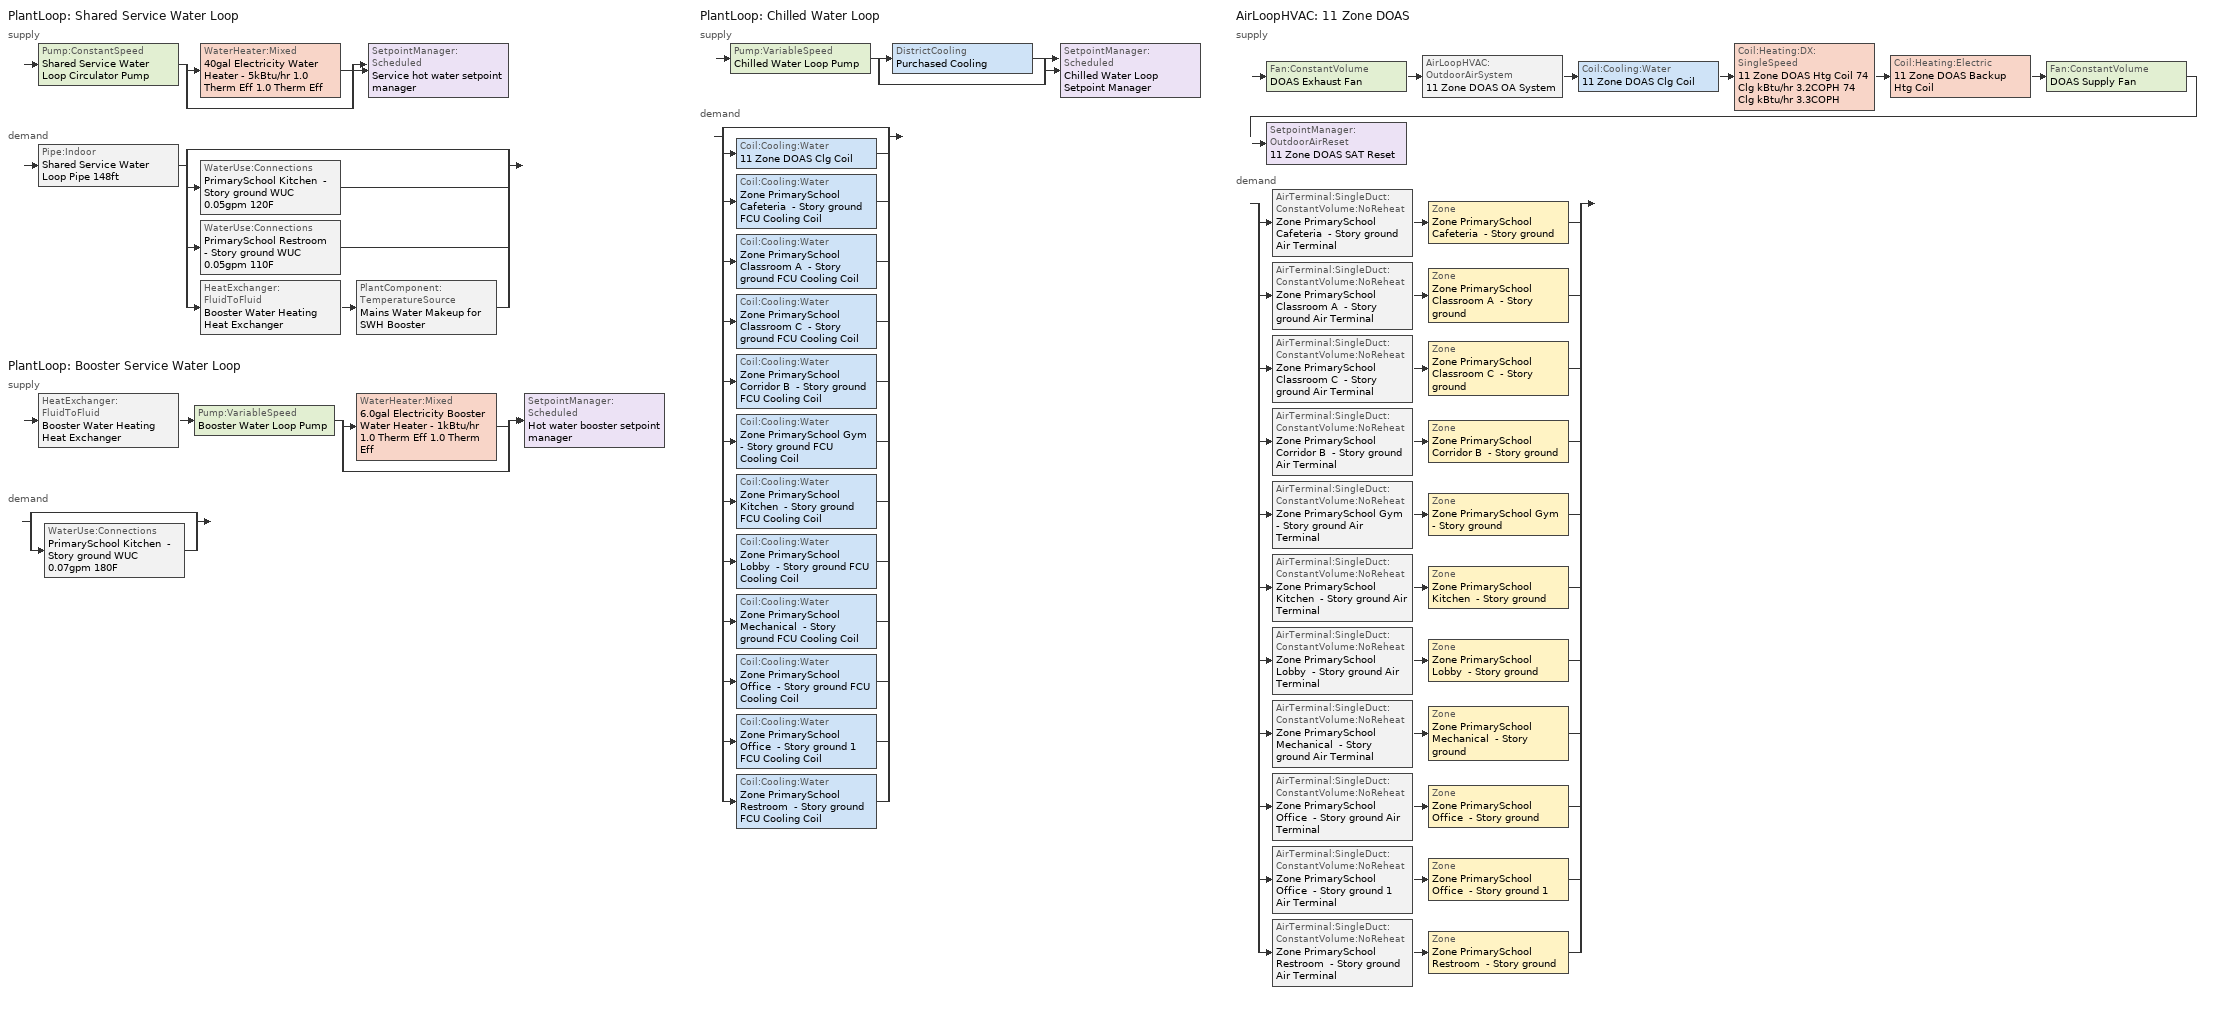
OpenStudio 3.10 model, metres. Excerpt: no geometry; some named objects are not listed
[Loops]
PlantLoop 'Shared Service Water Loop'
 supply: Pump:ConstantSpeed 'Shared Service Water Loop Circulator Pump' > split
  | WaterHeater:Mixed '40gal Electricity Water Heater - 5kBtu/hr 1.0 Therm Eff 1.0 Therm Eff'
  | bypass
  join > SetpointManager:Scheduled 'Service hot water setpoint manager'
 demand: Pipe:Indoor 'Shared Service Water Loop Pipe 148ft' > split
  | bypass
  | WaterUse:Connections 'PrimarySchool Kitchen  - Story ground WUC 0.05gpm 120F'
  | WaterUse:Connections 'PrimarySchool Restroom  - Story ground WUC 0.05gpm 110F'
  | HeatExchanger:FluidToFluid 'Booster Water Heating Heat Exchanger' > PlantComponent:TemperatureSource 'Mains Water Makeup for SWH Booster'
PlantLoop 'Booster Service Water Loop'
 supply: HeatExchanger:FluidToFluid 'Booster Water Heating Heat Exchanger' > Pump:VariableSpeed 'Booster Water Loop Pump' > split
  | WaterHeater:Mixed '6.0gal Electricity Booster Water Heater - 1kBtu/hr 1.0 Therm Eff 1.0 Therm Eff'
  | bypass
  join > SetpointManager:Scheduled 'Hot water booster setpoint manager'
 demand: split
  | bypass
  | WaterUse:Connections 'PrimarySchool Kitchen  - Story ground WUC 0.07gpm 180F'
PlantLoop 'Chilled Water Loop'
 supply: Pump:VariableSpeed 'Chilled Water Loop Pump' > split
  | DistrictCooling 'Purchased Cooling'
  | bypass
  join > SetpointManager:Scheduled 'Chilled Water Loop Setpoint Manager'
 demand: split
  | bypass
  | Coil:Cooling:Water '11 Zone DOAS Clg Coil'
  | Coil:Cooling:Water 'Zone PrimarySchool Cafeteria  - Story ground FCU Cooling Coil'
  | Coil:Cooling:Water 'Zone PrimarySchool Classroom A  - Story ground FCU Cooling Coil'
  | Coil:Cooling:Water 'Zone PrimarySchool Classroom C  - Story ground FCU Cooling Coil'
  | Coil:Cooling:Water 'Zone PrimarySchool Corridor B  - Story ground FCU Cooling Coil'
  | Coil:Cooling:Water 'Zone PrimarySchool Gym  - Story ground FCU Cooling Coil'
  | Coil:Cooling:Water 'Zone PrimarySchool Kitchen  - Story ground FCU Cooling Coil'
  | Coil:Cooling:Water 'Zone PrimarySchool Lobby  - Story ground FCU Cooling Coil'
  | Coil:Cooling:Water 'Zone PrimarySchool Mechanical  - Story ground FCU Cooling Coil'
  | Coil:Cooling:Water 'Zone PrimarySchool Office  - Story ground FCU Cooling Coil'
  | Coil:Cooling:Water 'Zone PrimarySchool Office  - Story ground 1 FCU Cooling Coil'
  | Coil:Cooling:Water 'Zone PrimarySchool Restroom  - Story ground FCU Cooling Coil'
AirLoopHVAC '11 Zone DOAS'
 supply: Fan:ConstantVolume 'DOAS Exhaust Fan' > AirLoopHVAC:OutdoorAirSystem '11 Zone DOAS OA System' > Coil:Cooling:Water '11 Zone DOAS Clg Coil' > Coil:Heating:DX:SingleSpeed '11 Zone DOAS Htg Coil 74 Clg kBtu/hr 3.2COPH 74 Clg kBtu/hr 3.3COPH' > Coil:Heating:Electric '11 Zone DOAS Backup Htg Coil' > Fan:ConstantVolume 'DOAS Supply Fan' > SetpointManager:OutdoorAirReset '11 Zone DOAS SAT Reset'
 demand: split
  | AirTerminal:SingleDuct:ConstantVolume:NoReheat 'Zone PrimarySchool Cafeteria  - Story ground Air Terminal' > Zone 'Zone PrimarySchool Cafeteria  - Story ground'
  | AirTerminal:SingleDuct:ConstantVolume:NoReheat 'Zone PrimarySchool Classroom A  - Story ground Air Terminal' > Zone 'Zone PrimarySchool Classroom A  - Story ground'
  | AirTerminal:SingleDuct:ConstantVolume:NoReheat 'Zone PrimarySchool Classroom C  - Story ground Air Terminal' > Zone 'Zone PrimarySchool Classroom C  - Story ground'
  | AirTerminal:SingleDuct:ConstantVolume:NoReheat 'Zone PrimarySchool Corridor B  - Story ground Air Terminal' > Zone 'Zone PrimarySchool Corridor B  - Story ground'
  | AirTerminal:SingleDuct:ConstantVolume:NoReheat 'Zone PrimarySchool Gym  - Story ground Air Terminal' > Zone 'Zone PrimarySchool Gym  - Story ground'
  | AirTerminal:SingleDuct:ConstantVolume:NoReheat 'Zone PrimarySchool Kitchen  - Story ground Air Terminal' > Zone 'Zone PrimarySchool Kitchen  - Story ground'
  | AirTerminal:SingleDuct:ConstantVolume:NoReheat 'Zone PrimarySchool Lobby  - Story ground Air Terminal' > Zone 'Zone PrimarySchool Lobby  - Story ground'
  | AirTerminal:SingleDuct:ConstantVolume:NoReheat 'Zone PrimarySchool Mechanical  - Story ground Air Terminal' > Zone 'Zone PrimarySchool Mechanical  - Story ground'
  | AirTerminal:SingleDuct:ConstantVolume:NoReheat 'Zone PrimarySchool Office  - Story ground Air Terminal' > Zone 'Zone PrimarySchool Office  - Story ground'
  | AirTerminal:SingleDuct:ConstantVolume:NoReheat 'Zone PrimarySchool Office  - Story ground 1 Air Terminal' > Zone 'Zone PrimarySchool Office  - Story ground 1'
  | AirTerminal:SingleDuct:ConstantVolume:NoReheat 'Zone PrimarySchool Restroom  - Story ground Air Terminal' > Zone 'Zone PrimarySchool Restroom  - Story ground'
[SizingPeriod:DesignDay] Barometric Pressure {Pa}=101229; Wind Speed {m/s}=4.3; Wind Direction {deg}=250; Rain Indicator=No; Snow Indicator=No; Day of Month=21; Day Type=SummerDesignDay; Daylight Saving Time Indicator=No; Humidity Condition Type=Wetbulb; Wetbulb or DewPoint at Maximum Dry-Bulb {C}=24.5; Dry-Bulb Temperature Range Modifier Type=DefaultMultipliers; Solar Model Indicator=ASHRAETau
Name | Maximum Dry-Bulb Temperature {C} | Daily Dry-Bulb Temperature Range {deltaC} | Month | ASHRAE Clear Sky Optical Depth for Beam Irradiance | ASHRAE Clear Sky Optical Depth for Diffuse Irradiance
St Lucie Co Intl October .4% Condns DB=>MCWB 1 | 32.3 | 8 | 10 | 0.4 | 2.51
St Lucie Co Intl September .4% Condns DB=>MCWB 1 | 32.8 | 7.7 | 9 | 0.382 | 2.547
[Construction]
Copper pipe 0.75in type L with 0.5in fiberglass batt: Fiberglass batt 0.5in, Copper pipe 0.75in type L
[Material] Roughness=Smooth; Thermal Absorptance=0.9; Solar Absorptance=0.7; Visible Absorptance=0.7
Name | Thickness {m} | Conductivity {W/m-K} | Density {kg/m3} | Specific Heat {J/kg-K}
Copper pipe 0.75in type L | 0.001143 | 386 | 8906.27 | 385.1856
Fiberglass batt 0.5in | 0.0127 | 0.0663448 | 11.2129 | 837.36
[Sizing:Zone] Zone Cooling Design Supply Air Temperature Input Method=SupplyAirTemperature; Zone Cooling Design Supply Air Temperature {C}=12.7778; Zone Cooling Design Supply Air Temperature Difference {deltaC}=11.11; Zone Heating Design Supply Air Temperature Input Method=SupplyAirTemperature; Zone Heating Design Supply Air Temperature {C}=40; Zone Heating Design Supply Air Temperature Difference {deltaC}=11.11; Zone Cooling Design Supply Air Humidity Ratio {kg-H2O/kg-air}=0.0085; Zone Heating Design Supply Air Humidity Ratio {kg-H2O/kg-air}=0.008; Cooling Design Air Flow Method=DesignDay; Heating Design Air Flow Method=DesignDay; Heating Maximum Air Flow Fraction=1; Account for Dedicated Outdoor Air System=Yes; Dedicated Outdoor Air System Control Strategy=NeutralSupplyAir; Dedicated Outdoor Air Low Setpoint Temperature for Design {C}=15.556; Dedicated Outdoor Air High Setpoint Temperature for Design {C}=21.111; Zone Load Sizing Method=Sensible Load Only No Latent Load; Zone Latent Cooling Design Supply Air Humidity Ratio Input Method=HumidityRatioDifference; Zone Cooling Design Supply Air Humidity Ratio Difference {kgWater/kgDryAir}=0.005; Zone Latent Heating Design Supply Air Humidity Ratio Input Method=HumidityRatioDifference; Zone Humidification Design Supply Air Humidity Ratio Difference {kgWater/kgDryAir}=0.005; Sizing Option=Coincident
Zone PrimarySchool Classroom A  - Story ground; Zone PrimarySchool Corridor B  - Story ground; Zone PrimarySchool Classroom C  - Story ground; Zone PrimarySchool Office  - Story ground; Zone PrimarySchool Gym  - Story ground; Zone PrimarySchool Office  - Story ground 1; Zone PrimarySchool Kitchen  - Story ground; Zone PrimarySchool Lobby  - Story ground; Zone PrimarySchool Restroom  - Story ground; Zone PrimarySchool Mechanical  - Story ground; Zone PrimarySchool Cafeteria  - Story ground
[Zone equipment]
Zone PrimarySchool Classroom A  - Story ground: Zone PrimarySchool Classroom A  - Story ground Air Terminal, Zone PrimarySchool Classroom A  - Story ground FCU, Zone PrimarySchool Classroom A  - Story ground Electric Baseboard
Zone PrimarySchool Corridor B  - Story ground: Zone PrimarySchool Corridor B  - Story ground Air Terminal, Zone PrimarySchool Corridor B  - Story ground FCU, Zone PrimarySchool Corridor B  - Story ground Electric Baseboard
Zone PrimarySchool Classroom C  - Story ground: Zone PrimarySchool Classroom C  - Story ground Air Terminal, Zone PrimarySchool Classroom C  - Story ground FCU, Zone PrimarySchool Classroom C  - Story ground Electric Baseboard
Zone PrimarySchool Office  - Story ground: Zone PrimarySchool Office  - Story ground Air Terminal, Zone PrimarySchool Office  - Story ground FCU, Zone PrimarySchool Office  - Story ground Electric Baseboard
Zone PrimarySchool Gym  - Story ground: Zone PrimarySchool Gym  - Story ground Air Terminal, Zone PrimarySchool Gym  - Story ground FCU, Zone PrimarySchool Gym  - Story ground Electric Baseboard
Zone PrimarySchool Office  - Story ground 1: Zone PrimarySchool Office  - Story ground 1 Air Terminal, Zone PrimarySchool Office  - Story ground 1 FCU, Zone PrimarySchool Office  - Story ground 1 Electric Baseboard
Zone PrimarySchool Kitchen  - Story ground: Zone PrimarySchool Kitchen  - Story ground Exhaust Fan, Zone PrimarySchool Kitchen  - Story ground Air Terminal, Zone PrimarySchool Kitchen  - Story ground FCU, Zone PrimarySchool Kitchen  - Story ground Electric Baseboard
Zone PrimarySchool Lobby  - Story ground: Zone PrimarySchool Lobby  - Story ground Air Terminal, Zone PrimarySchool Lobby  - Story ground FCU, Zone PrimarySchool Lobby  - Story ground Electric Baseboard
Zone PrimarySchool Restroom  - Story ground: Zone PrimarySchool Restroom  - Story ground Exhaust Fan, Zone PrimarySchool Restroom  - Story ground Air Terminal, Zone PrimarySchool Restroom  - Story ground FCU, Zone PrimarySchool Restroom  - Story ground Electric Baseboard
Zone PrimarySchool Mechanical  - Story ground: Zone PrimarySchool Mechanical  - Story ground Air Terminal, Zone PrimarySchool Mechanical  - Story ground FCU, Zone PrimarySchool Mechanical  - Story ground Electric Baseboard
Zone PrimarySchool Cafeteria  - Story ground: Zone PrimarySchool Cafeteria  - Story ground Air Terminal, Zone PrimarySchool Cafeteria  - Story ground FCU, Zone PrimarySchool Cafeteria  - Story ground Electric Baseboard
[Fan:ZoneExhaust] Availability Schedule=Always On Discrete; Fan Total Efficiency=0.39126; Pressure Rise {Pa}=124.544; Flow Fraction Schedule=Always On Discrete; System Availability Manager Coupling Mode=Decoupled
Name | Maximum Flow Rate {m3/s}
Zone PrimarySchool Kitchen  - Story ground Exhaust Fan | 0.0443347
Zone PrimarySchool Restroom  - Story ground Exhaust Fan | 0.0208513
[WaterUse:Equipment:Definition] Sensible Fraction Schedule=Fraction Sensible - 0.2; Latent Fraction Schedule=Fraction Latent - 0.05
Name | Peak Flow Rate {m3/s} | Target Temperature Schedule
PrimarySchool Kitchen  - Story ground Dishwasher Booster 0.07gpm 180F | 4.65669e-06 | Mixed Water At Faucet Temp - 180F
PrimarySchool Kitchen  - Story ground Water Use 0.05gpm 120F | 3.10446e-06 | Mixed Water At Faucet Temp - 120F
PrimarySchool Restroom  - Story ground Water Use 0.05gpm 110F | 3.20393e-06 | Mixed Water At Faucet Temp - 110F
[WaterUse:Equipment] Flow Rate Fraction Schedule=SchoolPrimary BLDG_SWH_SCH
Name | Water Use Equipment Definition | Space
PrimarySchool Kitchen  - Story ground Service Water Use 0.07gpm 180F | PrimarySchool Kitchen  - Story ground Dishwasher Booster 0.07gpm 180F | PrimarySchool Kitchen  - Story ground
PrimarySchool Kitchen  - Story ground Service Water Use 0.05gpm 120F | PrimarySchool Kitchen  - Story ground Water Use 0.05gpm 120F | PrimarySchool Kitchen  - Story ground
PrimarySchool Restroom  - Story ground Service Water Use 0.05gpm 110F | PrimarySchool Restroom  - Story ground Water Use 0.05gpm 110F | PrimarySchool Restroom  - Story ground
[WaterUse:Connections] Drain Water Heat Exchanger Type=None; Drain Water Heat Exchanger Destination=Plant
Name | Water Use Equipment Name 1
PrimarySchool Kitchen  - Story ground WUC 0.07gpm 180F | PrimarySchool Kitchen  - Story ground Service Water Use 0.07gpm 180F
PrimarySchool Kitchen  - Story ground WUC 0.05gpm 120F | PrimarySchool Kitchen  - Story ground Service Water Use 0.05gpm 120F
PrimarySchool Restroom  - Story ground WUC 0.05gpm 110F | PrimarySchool Restroom  - Story ground Service Water Use 0.05gpm 110F
[PlantLoop] Glycol Concentration=0; Load Distribution Scheme=Optimal
Name | Maximum Loop Temperature {C} | Minimum Loop Temperature {C} | Maximum Loop Flow Rate {m3/s} | Plant Loop Volume {m3}
Shared Service Water Loop | 82.2222 | 51.6667 | 6.11338e-05 | 0.00733605
Booster Service Water Loop |  |  | 4.65669e-06 | 0.000558802
Chilled Water Loop | 40 | 1 | 0.00539418 | 0.647302
[Sizing:Plant] Sizing Option=NonCoincident; Zone Timesteps in Averaging Window=1; Coincident Sizing Factor Mode=None
Name | Loop Type | Design Loop Exit Temperature {C} | Loop Design Temperature Difference {deltaC}
Shared Service Water Loop | Heating | 60 | 5
Booster Service Water Loop | Heating | 82.2222 | 5
Chilled Water Loop | Cooling | 6.66667 | 5.61111
[SetpointManager:Scheduled] Control Variable=Temperature
Name | Schedule | Setpoint Node or NodeList
Service hot water setpoint manager | Service Water Loop Temp - 140F | Shared Service Water Loop Supply Outlet Node
Hot water booster setpoint manager | Service Water Booster Temp - 180F | Booster Service Water Loop Supply Outlet Node
Chilled Water Loop Setpoint Manager | Chilled Water Loop Temp - 44F | Chilled Water Loop Supply Outlet Node
[Pump:ConstantSpeed]
Shared Service Water Loop Circulator Pump: Rated Flow Rate {m3/s}=6.11338e-05; Rated Pump Head {Pa}=29890.7; Rated Power Consumption {W}=4.43219; Motor Efficiency=0.528571; Fraction of Motor Inefficiencies to Fluid Stream=0; Pump Control Type=Intermittent; Design Power Sizing Method=PowerPerFlowPerPressure; Design Electric Power per Unit Flow Rate {W/(m3/s)}=348701.1; Design Shaft Power per Unit Flow Rate per Unit Head {W-s/m3-Pa}=1.28205
[WaterHeater:Mixed] Deadband Temperature Difference {deltaC}=2; Heater Control Type=Cycle; Heater Fuel Type=Electricity; Heater Thermal Efficiency=1; Off Cycle Parasitic Fuel Consumption Rate {W}=0; Off Cycle Parasitic Fuel Type=Electricity; Off Cycle Parasitic Heat Fraction to Tank=0; On Cycle Parasitic Fuel Consumption Rate {W}=0; On Cycle Parasitic Fuel Type=Electricity; On Cycle Parasitic Heat Fraction to Tank=0; Ambient Temperature Indicator=Schedule; Ambient Temperature Schedule=Water Heater Ambient Temp Schedule 71.6F; Use Side Effectiveness=1; Source Side Effectiveness=1; Use Side Design Flow Rate {m3/s}=autosize; Source Side Design Flow Rate {m3/s}=autosize; Indirect Water Heating Recovery Time {hr}=1.5; Source Side Flow Control Mode=IndirectHeatPrimarySetpoint
Name | Tank Volume {m3} | Setpoint Temperature Schedule | Maximum Temperature Limit {C} | Heater Maximum Capacity {W} | Off Cycle Loss Coefficient to Ambient Temperature {W/K} | On Cycle Loss Coefficient to Ambient Temperature {W/K}
40gal Electricity Water Heater - 5kBtu/hr 1.0 Therm Eff 1.0 Therm Eff | 0.151416 | Service Water Loop Temp - 140F | 60 | 1532.32 | 1.87331 | 1.87331
6.0gal Electricity Booster Water Heater - 1kBtu/hr 1.0 Therm Eff 1.0 Therm Eff | 0.0227125 | Service Water Loop Temp - 180F | 82.2222 | 361.957 | 2.26162 | 2.26162
[WaterHeater:Sizing] Design Mode=PeakDraw; Time Storage Can Meet Peak Draw {hr}=0.538503; Time for Tank Recovery {hr}=1; Nominal Tank Volume for Autosizing Plant Connections {m3}=1
40gal Electricity Water Heater - 5kBtu/hr 1.0 Therm Eff 1.0 Therm Eff; 6.0gal Electricity Booster Water Heater - 1kBtu/hr 1.0 Therm Eff 1.0 Therm Eff
[Pipe:Indoor]
Shared Service Water Loop Pipe 148ft: Construction=Copper pipe 0.75in type L with 0.5in fiberglass batt; Environment Type=Schedule; Ambient Temperature Schedule=Shared Service Water Loop Piping Air Temp - 70F; Ambient Air Velocity Schedule=Shared Service Water Loop Piping Air Velocity - 0.67mph; Pipe Inside Diameter {m}=0.019939; Pipe Length {m}=45.2091
[Pump:VariableSpeed] Coefficient 1 of the Part Load Performance Curve=0; Pump Control Type=Intermittent; Skin Loss Radiative Fraction=0.5; Design Power Sizing Method=PowerPerFlowPerPressure; Design Electric Power per Unit Flow Rate {W/(m3/s)}=348701.1; Design Shaft Power per Unit Flow Rate per Unit Head {W-s/m3-Pa}=1.28205; Design Minimum Flow Rate Fraction=0
Name | Rated Flow Rate {m3/s} | Rated Pump Head {Pa} | Rated Power Consumption {W} | Motor Efficiency | Coefficient 2 of the Part Load Performance Curve | Coefficient 3 of the Part Load Performance Curve | Coefficient 4 of the Part Load Performance Curve | Minimum Flow Rate {m3/s} | Fraction of Motor Inefficiencies to Fluid Stream
Booster Water Loop Pump | 4.65669e-06 | 0 | 0 | 1 | 3.2485 | -4.7443 | 2.5294 | 0
Chilled Water Loop Pump | 0.00539418 | 179344 | 1476.52 | 0.84 | 0.5726 | -0.301 | 0.7347 |  | 0
[HeatExchanger:FluidToFluid]
Booster Water Heating Heat Exchanger: Loop Demand Side Design Flow Rate {m3/s}=4.65669e-06; Loop Supply Side Design Flow Rate {m3/s}=4.65669e-06; Heat Exchange Model Type=Ideal; Heat Exchanger U-Factor Times Area Value {W/K}=5.67478; Control Type=UncontrolledOn; Minimum Temperature Difference to Activate Heat Exchanger {deltaC}=0.01; Heat Transfer Metering End Use Type=LoopToLoop; Component Override Cooling Control Temperature Mode=Loop; Sizing Factor=1; Operation Minimum Temperature Limit {C}=0; Operation Maximum Temperature Limit {C}=100
[PlantComponent:TemperatureSource]
Mains Water Makeup for SWH Booster: Design Volume Flow Rate {m3/s}=6.11338e-05; Temperature Specification Type=Scheduled; Source Temperature {C}=23.1342; Source Temperature Schedule=Booster Water Makeup Temperature
[Refrigeration:WalkIn] Availability Schedule=Always On Discrete; Rated Total Heating Power {W}=0; Rated Circulation Fan Power {W}=0; Rated Total Lighting Power {W}=80.3; Lighting Schedule=Always On Discrete; Temperature Termination Defrost Fraction to Ice=0.7; Insulated Floor Surface Area {m2}=7.4; Insulated Floor U-Value {W/m2-K}=0.203
Name | Rated Coil Cooling Capacity {W} | Operating Temperature {C} | Rated Cooling Source Temperature {C} | Rated Cooling Coil Fan Power {W} | Defrost Type | Defrost Control Type | Defrost Schedule | Defrost Drip-Down Schedule | Defrost Power {W} | WalkIn Zone Boundary 1
Walk-in Cooler | 2729.3 | 1.7 | -3.9 | 158.3 | Offcycle | TimeSchedule | Walk-in Cooler Defrost | Walk-in Cooler Dripdown | 0 | Refrigeration Walk In Zone Boundary 1
Walk-in Freezer | 2783.9 | -26.1 | -31.7 | 222.72 | Electric | TemperatureTermination | Walk-in Freezer Defrost | Walk-in Freezer Dripdown | 2199.3 | Refrigeration Walk In Zone Boundary 2
[Refrigeration:WalkIn:ZoneBoundary] Zone=Zone PrimarySchool Kitchen  - Story ground; Total Insulated Surface Area Facing Zone {m2}=43.1; Area of Glass Reach In Doors Facing Zone {m2}=0; Height of Glass Reach In Doors Facing Zone {m}=2.1; Area of Stocking Doors Facing Zone {m2}=3.3; Height of Stocking Doors Facing Zone {m}=2.1; Stocking Door Opening Schedule Name Facing Zone=Always Off Discrete; Stocking Door Opening Protection Type Facing Zone=StripCurtain
Name | Insulated Surface U-Value Facing Zone {W/m2-K} | Glass Reach In Door U Value Facing Zone {W/m2-K} | Stocking Door U Value Facing Zone {W/m2-K}
Refrigeration Walk In Zone Boundary 1 | 2.27 | 2.27 | 0.203
Refrigeration Walk In Zone Boundary 2 | 0.177 |  | 0.177
[Refrigeration:System] Minimum Condensing Temperature {C}=21; Refrigeration System Working Fluid Type=R404a; Suction Temperature Control Type=ConstantSuctionTemperature
Name | Refrigeration Condenser
MT Refrigeration System | Refrigeration Condenser Air Cooled 1
LT Refrigeration System | Refrigeration Condenser Air Cooled 2
[Refrigeration:Compressor] Rated Return Gas Temperature {C}=18.3; Rated Subcooling {deltaC}=0
Name | Refrigeration Compressor Power Curve | Refrigeration Compressor Capacity Curve
MT Refrigeration System Compressor 1 | Old_Med_Temp_Comp_Pwr_Curve | Old_Med_Temp_Comp_Cap_Curve
LT Refrigeration System Compressor 1 | Old_Low_Temp_Comp_Pwr_Curve | Old_Low_Temp_Comp_Cap_Curve
[Refrigeration:Condenser:AirCooled] Rated Subcooling Temperature Difference {deltaC}=0; Condenser Fan Speed Control Type=VariableSpeed; Minimum Fan Air Flow Ratio=0
Name | Rated Effective Total Heat Rejection Rate Curve | Rated Fan Power {W}
Refrigeration Condenser Air Cooled 1 | Condenser Heat Rejection Function of Temperature | 109.172
Refrigeration Condenser Air Cooled 2 | Condenser Heat Rejection Function of Temperature 1 | 111.356
[DistrictCooling]
Purchased Cooling: Nominal Capacity {W}=127047; Capacity Fraction Schedule=Always On Continuous
[AirLoopHVAC]
11 Zone DOAS: Availability Schedule=11 Zone DOAS Occ Sch; Design Supply Air Flow Rate {m3/s}=0.974869; Design Return Air Flow Fraction of Supply Air Flow=1
[Sizing:System]
11 Zone DOAS: Type of Load to Size On=VentilationRequirement; Design Outdoor Air Flow Rate {m3/s}=0.974869; Central Heating Maximum System Air Flow Ratio=1; Preheat Design Temperature {C}=7; Preheat Design Humidity Ratio {kg-H2O/kg-Air}=0.008; Precool Design Temperature {C}=12.8; Precool Design Humidity Ratio {kg-H2O/kg-Air}=0.008; Central Cooling Design Supply Air Temperature {C}=15.5556; Central Heating Design Supply Air Temperature {C}=21.1111; Sizing Option=Coincident; 100% Outdoor Air in Cooling=Yes; 100% Outdoor Air in Heating=Yes; Central Cooling Design Supply Air Humidity Ratio {kg-H2O/kg-Air}=0.0085; System Outdoor Air Method=ZoneSum; Zone Maximum Outdoor Air Fraction=1; Cooling Supply Air Flow Rate Per Floor Area {m3/s-m2}=0.00996765; Cooling Fraction of Autosized Cooling Supply Air Flow Rate=1; Cooling Supply Air Flow Rate Per Unit Cooling Capacity {m3/s-W}=3.94755e-05; Heating Supply Air Flow Rate Per Floor Area {m3/s-m2}=0.00996765; Heating Fraction of Autosized Heating Supply Air Flow Rate=1; Heating Fraction of Autosized Cooling Supply Air Flow Rate=1; Heating Supply Air Flow Rate Per Unit Heating Capacity {m3/s-W}=3.15882e-05; Cooling Design Capacity Method=CoolingDesignCapacity; Cooling Design Capacity {W}=21020.19; Cooling Design Capacity Per Floor Area {W/m2}=234.7; Fraction of Autosized Cooling Design Capacity=1; Heating Design Capacity Method=HeatingDesignCapacity; Heating Design Capacity {W}=21817.73; Heating Design Capacity Per Floor Area {W/m2}=157; Fraction of Autosized Heating Design Capacity=1; Central Cooling Capacity Control Method=OnOff; Occupant Diversity=1
[Fan:ConstantVolume] Availability Schedule=Always On Discrete; Fan Total Efficiency=0.546; Pressure Rise {Pa}=622.722; Maximum Flow Rate {m3/s}=0.974869; Motor Efficiency=0.84; Motor In Airstream Fraction=1
DOAS Supply Fan; DOAS Exhaust Fan
[Coil:Heating:Electric] Efficiency=1
Name | Availability Schedule | Nominal Capacity {W}
11 Zone DOAS Backup Htg Coil | Always On Discrete | 21817.7
Zone PrimarySchool Cafeteria  - Story ground No Heat; Zone PrimarySchool Classroom A  - Story ground No Heat; Zone PrimarySchool Classroom C  - Story ground No Heat; Zone PrimarySchool Corridor B  - Story ground No Heat; Zone PrimarySchool Gym  - Story ground No Heat; Zone PrimarySchool Kitchen  - Story ground No Heat; Zone PrimarySchool Lobby  - Story ground No Heat; Zone PrimarySchool Mechanical  - Story ground No Heat; Zone PrimarySchool Office  - Story ground No Heat; Zone PrimarySchool Office  - Story ground 1 No Heat; Zone PrimarySchool Restroom  - Story ground No Heat | Always Off Discrete | 0
[Coil:Heating:DX:SingleSpeed]
11 Zone DOAS Htg Coil 74 Clg kBtu/hr 3.2COPH 74 Clg kBtu/hr 3.3COPH: Availability Schedule=Always On Discrete; Rated Total Heating Capacity {W}=21817.7; Rated COP {W/W}=3.54096; Rated Air Flow Rate {m3/s}=0.974869; Rated Supply Fan Power Per Volume Flow Rate 2017 {W/(m3/s)}=773.3; Rated Supply Fan Power Per Volume Flow Rate 2023 {W/(m3/s)}=934.4; Total Heating Capacity Function of Temperature Curve=CoilClgDXQRatio_fTwbToadbSI; Total Heating Capacity Function of Flow Fraction Curve=CoilClgDXSnglQRatio_fCFMRatio; Energy Input Ratio Function of Temperature Curve=CoilClgDXEIRRatio_fTwbToadbSI; Energy Input Ratio Function of Flow Fraction Curve=CoilClgDXSnglEIRRatio_fCFMRatio; Part Load Fraction Correlation Curve=CoilClgDXEIRRatio_fQFrac; Defrost Energy Input Ratio Function of Temperature Curve=11 Zone DOAS Htg Coil Defrost EIR Func of Temp Curve; Defrost Strategy=ReverseCycle; Defrost Control=OnDemand; Defrost Time Period Fraction=0.166667; Resistive Defrost Heater Capacity {W}=2000
[Coil:Cooling:Water] Availability Schedule=Always On Discrete; Design Inlet Water Temperature {C}=6.66667; Design Outlet Air Humidity Ratio {kg-H2O/kg-air}=0.0085; Heat Exchanger Configuration=CrossFlow
Name | Design Water Flow Rate {m3/s} | Design Air Flow Rate {m3/s} | Design Inlet Air Temperature {C} | Design Outlet Air Temperature {C} | Design Inlet Air Humidity Ratio {kg-H2O/kg-air}
11 Zone DOAS Clg Coil | 0.00206354 | 0.974869 | 33.39 | 14.6413 | 0.0172009
Zone PrimarySchool Cafeteria  - Story ground FCU Cooling Coil | 0.000280705 | 0.331261 | 22.7668 | 12.7778 | 0.0110137
Zone PrimarySchool Classroom A  - Story ground FCU Cooling Coil | 0.000956137 | 1.37307 | 22.7819 | 12.7778 | 0.00984513
Zone PrimarySchool Classroom C  - Story ground FCU Cooling Coil | 0.00112652 | 1.67394 | 22.7824 | 12.7778 | 0.00966499
Zone PrimarySchool Corridor B  - Story ground FCU Cooling Coil | 0.000276927 | 0.443896 | 22.7888 | 12.7778 | 0.00928438
Zone PrimarySchool Gym  - Story ground FCU Cooling Coil | 0.000232237 | 0.323279 | 22.7788 | 12.7778 | 0.0100159
Zone PrimarySchool Kitchen  - Story ground FCU Cooling Coil | 1.55424e-05 | 0.152026 | 22.7921 | 12.7778 | 0.0085
Zone PrimarySchool Lobby  - Story ground FCU Cooling Coil | 5.49497e-05 | 0.0947206 | 22.7897 | 12.7778 | 0.00894741
Zone PrimarySchool Mechanical  - Story ground FCU Cooling Coil | 8.60908e-05 | 0.155593 | 22.7906 | 12.7778 | 0.00874062
Zone PrimarySchool Office  - Story ground FCU Cooling Coil | 0.000187564 | 0.331056 | 22.7893 | 12.7778 | 0.0088432
Zone PrimarySchool Office  - Story ground 1 FCU Cooling Coil | 2.07735e-05 | 0.0372009 | 22.7905 | 12.7778 | 0.00877997
Zone PrimarySchool Restroom  - Story ground FCU Cooling Coil | 9.32026e-05 | 0.110662 | 22.7779 | 12.7778 | 0.0109696
[Controller:WaterCoil] Action=Reverse; Minimum Actuated Flow {m3/s}=0
11 Zone DOAS Clg Coil Controller: Water Coil=11 Zone DOAS Clg Coil; Controller Convergence Tolerance {deltaC}=0.000230764; Maximum Actuated Flow {m3/s}=0.00206354
Zone PrimarySchool Cafeteria  - Story ground FCU Cooling Coil Controller: Water Coil=Zone PrimarySchool Cafeteria  - Story ground FCU Cooling Coil
Zone PrimarySchool Classroom A  - Story ground FCU Cooling Coil Controller: Water Coil=Zone PrimarySchool Classroom A  - Story ground FCU Cooling Coil
Zone PrimarySchool Classroom C  - Story ground FCU Cooling Coil Controller: Water Coil=Zone PrimarySchool Classroom C  - Story ground FCU Cooling Coil
Zone PrimarySchool Corridor B  - Story ground FCU Cooling Coil Controller: Water Coil=Zone PrimarySchool Corridor B  - Story ground FCU Cooling Coil
Zone PrimarySchool Gym  - Story ground FCU Cooling Coil Controller: Water Coil=Zone PrimarySchool Gym  - Story ground FCU Cooling Coil
Zone PrimarySchool Kitchen  - Story ground FCU Cooling Coil Controller: Water Coil=Zone PrimarySchool Kitchen  - Story ground FCU Cooling Coil
Zone PrimarySchool Lobby  - Story ground FCU Cooling Coil Controller: Water Coil=Zone PrimarySchool Lobby  - Story ground FCU Cooling Coil
Zone PrimarySchool Mechanical  - Story ground FCU Cooling Coil Controller: Water Coil=Zone PrimarySchool Mechanical  - Story ground FCU Cooling Coil
Zone PrimarySchool Office  - Story ground FCU Cooling Coil Controller: Water Coil=Zone PrimarySchool Office  - Story ground FCU Cooling Coil
Zone PrimarySchool Office  - Story ground 1 FCU Cooling Coil Controller: Water Coil=Zone PrimarySchool Office  - Story ground 1 FCU Cooling Coil
Zone PrimarySchool Restroom  - Story ground FCU Cooling Coil Controller: Water Coil=Zone PrimarySchool Restroom  - Story ground FCU Cooling Coil
[Controller:OutdoorAir]
11 Zone DOAS Outdoor Air Controller: Minimum Outdoor Air Flow Rate {m3/s}=0.974869; Maximum Outdoor Air Flow Rate {m3/s}=0.974869; Economizer Control Type=NoEconomizer; Economizer Control Action Type=ModulateFlow; Economizer Maximum Limit Dry-Bulb Temperature {C}=12.7778; Lockout Type=LockoutWithHeating; Minimum Limit Type=FixedMinimum; Minimum Outdoor Air Schedule=Always On Discrete; Minimum Fraction of Outdoor Air Schedule=Always On Discrete; Controller Mechanical Ventilation=11 Zone DOAS Mechanical Ventilation Controller; High Humidity Control=No; High Humidity Outdoor Air Flow Ratio=1; Control High Indoor Humidity Based on Outdoor Humidity Ratio=Yes; Heat Recovery Bypass Control Type=BypassWhenWithinEconomizerLimits; Economizer Operation Staging=InterlockedWithMechanicalCooling
[Controller:MechanicalVentilation]
11 Zone DOAS Mechanical Ventilation Controller: Availability Schedule=Always On Discrete; System Outdoor Air Method=ZoneSum
[AirLoopHVAC:OutdoorAirSystem]
11 Zone DOAS OA System: Controller=11 Zone DOAS Outdoor Air Controller
[SetpointManager:OutdoorAirReset]
11 Zone DOAS SAT Reset: Control Variable=Temperature; Setpoint at Outdoor Low Temperature {C}=21.1111; Outdoor Low Temperature {C}=12.7778; Setpoint at Outdoor High Temperature {C}=15.5556; Outdoor High Temperature {C}=21.1111; Setpoint Node or NodeList=11 Zone DOAS Supply Outlet Node
[AvailabilityManager:NightCycle]
Availability Manager Night Cycle 1: Applicability Schedule=Always On Discrete; Control Type=CycleOnAny; Thermostat Tolerance {deltaC}=1.9999; Cycling Run Time Control Type=Thermostat; Cycling Run Time {s}=3600
[AirTerminal:SingleDuct:ConstantVolume:NoReheat] Availability Schedule=Always On Discrete
Name | Maximum Air Flow Rate {m3/s}
Zone PrimarySchool Cafeteria  - Story ground Air Terminal | 0.158519
Zone PrimarySchool Classroom A  - Story ground Air Terminal; Zone PrimarySchool Classroom C  - Story ground Air Terminal | 0.286564
Zone PrimarySchool Corridor B  - Story ground Air Terminal | 0.042388
Zone PrimarySchool Gym  - Story ground Air Terminal | 0.0753171
Zone PrimarySchool Kitchen  - Story ground Air Terminal | 0.0297676
Zone PrimarySchool Lobby  - Story ground Air Terminal | 0.00646332
Zone PrimarySchool Mechanical  - Story ground Air Terminal | 0.00476313
Zone PrimarySchool Office  - Story ground Air Terminal | 0.0141052
Zone PrimarySchool Office  - Story ground 1 Air Terminal | 0.00139276
Zone PrimarySchool Restroom  - Story ground Air Terminal | 0.0690251
[Fan:OnOff] Availability Schedule=Always On Discrete; Fan Total Efficiency=0.387075; Pressure Rise {Pa}=270.9; Motor Efficiency=0.703774; Motor In Airstream Fraction=1
Name | Maximum Flow Rate {m3/s} | Fan Power Ratio Function of Speed Ratio Curve | Fan Efficiency Ratio Function of Speed Ratio Curve
Zone PrimarySchool Cafeteria  - Story ground Fan Coil fan | 0.331261 | Fan On Off Power Curve | Fan On Off Efficiency Curve
Zone PrimarySchool Classroom A  - Story ground Fan Coil fan | 1.37307 | Fan On Off Power Curve 1 | Fan On Off Efficiency Curve 1
Zone PrimarySchool Classroom C  - Story ground Fan Coil fan | 1.67394 | Fan On Off Power Curve 2 | Fan On Off Efficiency Curve 2
Zone PrimarySchool Corridor B  - Story ground Fan Coil fan | 0.443896 | Fan On Off Power Curve 3 | Fan On Off Efficiency Curve 3
Zone PrimarySchool Gym  - Story ground Fan Coil fan | 0.323279 | Fan On Off Power Curve 4 | Fan On Off Efficiency Curve 4
Zone PrimarySchool Kitchen  - Story ground Fan Coil fan | 0.152026 | Fan On Off Power Curve 5 | Fan On Off Efficiency Curve 5
Zone PrimarySchool Lobby  - Story ground Fan Coil fan | 0.0947206 | Fan On Off Power Curve 6 | Fan On Off Efficiency Curve 6
Zone PrimarySchool Mechanical  - Story ground Fan Coil fan | 0.155593 | Fan On Off Power Curve 7 | Fan On Off Efficiency Curve 7
Zone PrimarySchool Office  - Story ground Fan Coil fan | 0.331056 | Fan On Off Power Curve 8 | Fan On Off Efficiency Curve 8
Zone PrimarySchool Office  - Story ground 1 Fan Coil fan | 0.0372009 | Fan On Off Power Curve 9 | Fan On Off Efficiency Curve 9
Zone PrimarySchool Restroom  - Story ground Fan Coil fan | 0.110662 | Fan On Off Power Curve 10 | Fan On Off Efficiency Curve 10
[ZoneHVAC:FourPipeFanCoil] Availability Schedule=Always On Discrete; Capacity Control Method=CyclingFan; Maximum Outdoor Air Flow Rate {m3/s}=0; Maximum Hot Water Flow Rate {m3/s}=autosize; Minimum Supply Air Temperature in Cooling Mode {C}=autosize; Maximum Supply Air Temperature in Heating Mode {C}=autosize
Name | Maximum Supply Air Flow Rate {m3/s} | Supply Air Fan | Cooling Coil | Maximum Cold Water Flow Rate {m3/s} | Heating Coil
Zone PrimarySchool Cafeteria  - Story ground FCU | 0.331261 | Zone PrimarySchool Cafeteria  - Story ground Fan Coil fan | Zone PrimarySchool Cafeteria  - Story ground FCU Cooling Coil | 0.000280705 | Zone PrimarySchool Cafeteria  - Story ground No Heat
Zone PrimarySchool Classroom A  - Story ground FCU | 1.37307 | Zone PrimarySchool Classroom A  - Story ground Fan Coil fan | Zone PrimarySchool Classroom A  - Story ground FCU Cooling Coil | 0.000956137 | Zone PrimarySchool Classroom A  - Story ground No Heat
Zone PrimarySchool Classroom C  - Story ground FCU | 1.67394 | Zone PrimarySchool Classroom C  - Story ground Fan Coil fan | Zone PrimarySchool Classroom C  - Story ground FCU Cooling Coil | 0.00112652 | Zone PrimarySchool Classroom C  - Story ground No Heat
Zone PrimarySchool Corridor B  - Story ground FCU | 0.443896 | Zone PrimarySchool Corridor B  - Story ground Fan Coil fan | Zone PrimarySchool Corridor B  - Story ground FCU Cooling Coil | 0.000276927 | Zone PrimarySchool Corridor B  - Story ground No Heat
Zone PrimarySchool Gym  - Story ground FCU | 0.323279 | Zone PrimarySchool Gym  - Story ground Fan Coil fan | Zone PrimarySchool Gym  - Story ground FCU Cooling Coil | 0.000232237 | Zone PrimarySchool Gym  - Story ground No Heat
Zone PrimarySchool Kitchen  - Story ground FCU | 0.152026 | Zone PrimarySchool Kitchen  - Story ground Fan Coil fan | Zone PrimarySchool Kitchen  - Story ground FCU Cooling Coil | 1.55424e-05 | Zone PrimarySchool Kitchen  - Story ground No Heat
Zone PrimarySchool Lobby  - Story ground FCU | 0.0947206 | Zone PrimarySchool Lobby  - Story ground Fan Coil fan | Zone PrimarySchool Lobby  - Story ground FCU Cooling Coil | 5.49497e-05 | Zone PrimarySchool Lobby  - Story ground No Heat
Zone PrimarySchool Mechanical  - Story ground FCU | 0.155593 | Zone PrimarySchool Mechanical  - Story ground Fan Coil fan | Zone PrimarySchool Mechanical  - Story ground FCU Cooling Coil | 8.60908e-05 | Zone PrimarySchool Mechanical  - Story ground No Heat
Zone PrimarySchool Office  - Story ground FCU | 0.331056 | Zone PrimarySchool Office  - Story ground Fan Coil fan | Zone PrimarySchool Office  - Story ground FCU Cooling Coil | 0.000187564 | Zone PrimarySchool Office  - Story ground No Heat
Zone PrimarySchool Office  - Story ground 1 FCU | 0.0372009 | Zone PrimarySchool Office  - Story ground 1 Fan Coil fan | Zone PrimarySchool Office  - Story ground 1 FCU Cooling Coil | 2.07735e-05 | Zone PrimarySchool Office  - Story ground 1 No Heat
Zone PrimarySchool Restroom  - Story ground FCU | 0.110662 | Zone PrimarySchool Restroom  - Story ground Fan Coil fan | Zone PrimarySchool Restroom  - Story ground FCU Cooling Coil | 9.32026e-05 | Zone PrimarySchool Restroom  - Story ground No Heat
[ZoneHVAC:Baseboard:Convective:Electric] Availability Schedule=Always On Discrete; Efficiency=1
Name | Nominal Capacity {W}
Zone PrimarySchool Cafeteria  - Story ground Electric Baseboard | 3320.05
Zone PrimarySchool Classroom A  - Story ground Electric Baseboard | 12734
Zone PrimarySchool Classroom C  - Story ground Electric Baseboard | 12789.7
Zone PrimarySchool Corridor B  - Story ground Electric Baseboard | 3566.23
Zone PrimarySchool Gym  - Story ground Electric Baseboard | 2911.84
Zone PrimarySchool Kitchen  - Story ground Electric Baseboard | 3732.96
Zone PrimarySchool Lobby  - Story ground Electric Baseboard | 884.029
Zone PrimarySchool Mechanical  - Story ground Electric Baseboard | 1293.47
Zone PrimarySchool Office  - Story ground Electric Baseboard | 2737.51
Zone PrimarySchool Office  - Story ground 1 Electric Baseboard | 337.127
Zone PrimarySchool Restroom  - Story ground Electric Baseboard | 1406.17
[Schedule:Ruleset]
SchoolPrimary BLDG_SWH_SCH: Default Day Schedule=SchoolPrimary BLDG_SWH_SCH Default; Summer Design Day Schedule=SchoolPrimary BLDG_SWH_SCH Summer Design Day; Winter Design Day Schedule=SchoolPrimary BLDG_SWH_SCH Winter Design Day
Fraction Sensible - 0.2: Default Day Schedule=Fraction Sensible - 0.2 Default
Fraction Latent - 0.05: Default Day Schedule=Fraction Latent - 0.05 Default
Mixed Water At Faucet Temp - 180F: Default Day Schedule=Mixed Water At Faucet Temp - 180F Default
Mixed Water At Faucet Temp - 120F: Default Day Schedule=Mixed Water At Faucet Temp - 120F Default
Mixed Water At Faucet Temp - 110F: Default Day Schedule=Mixed Water At Faucet Temp - 110F Default
Service Water Loop Temp - 140F: Default Day Schedule=Service Water Loop Temp - 140F Default
Water Heater Ambient Temp Schedule 71.6F: Default Day Schedule=Water Heater Ambient Temp Schedule 71.6F Default
Shared Service Water Loop Piping Air Temp - 70F: Default Day Schedule=Shared Service Water Loop Piping Air Temp - 70F Default
Shared Service Water Loop Piping Air Velocity - 0.67mph: Default Day Schedule=Shared Service Water Loop Piping Air Velocity - 0.67mph Default
Service Water Loop Temp - 180F: Default Day Schedule=Service Water Loop Temp - 180F Default
Service Water Booster Temp - 180F: Default Day Schedule=Service Water Booster Temp - 180F Default
Walk-in Cooler Defrost: Default Day Schedule=Walk-in Cooler Defrost Default
Walk-in Cooler Dripdown: Default Day Schedule=Walk-in Cooler Dripdown Default
Walk-in Freezer Defrost: Default Day Schedule=Walk-in Freezer Defrost Default
Walk-in Freezer Dripdown: Default Day Schedule=Walk-in Freezer Dripdown Default
Chilled Water Loop Temp - 44F: Default Day Schedule=Chilled Water Loop Temp - 44F Default
11 Zone DOAS Occ Sch: Default Day Schedule=11 Zone DOAS Occ Sch Default; Summer Design Day Schedule=11 Zone DOAS Occ Sch Summer Design Day; Winter Design Day Schedule=11 Zone DOAS Occ Sch Winter Design Day
[Schedule:Day]
SchoolPrimary BLDG_SWH_SCH Default; SchoolPrimary BLDG_SWH_SCH Sat Day; SchoolPrimary BLDG_SWH_SCH Sun|Sat Day 2; SchoolPrimary BLDG_SWH_SCH Sun|Sat Day 3; SchoolPrimary BLDG_SWH_SCH Sun|Sat Day 4; SchoolPrimary BLDG_SWH_SCH Sun|Sat Day 5: No, 24, 0, 0
SchoolPrimary BLDG_SWH_SCH Summer Design Day: No, 7, 0, 0.05, 8, 0, 0.1, 9, 0, 0.34, 10, 0, 0.6, 11, 0, 0.63, 12, 0, 0.72, 13, 0, 0.79, 14, 0, 0.83, 15, 0, 0.61, 16, 0, 0.65, 18, 0, 0.1, 19, 0, 0.19, 20, 0, 0.25, 22, 0, 0.22, 23, 0, 0.12, 24, 0, 0.09
SchoolPrimary BLDG_SWH_SCH Wkdy Day; SchoolPrimary BLDG_SWH_SCH Wkdy Day 2: No, 7, 30, 0, 7, 45, 0.085, 8, 0, 0.17, 8, 15, 0.255, 8, 30, 0.34, 8, 45, 0.405, 9, 0, 0.47, 9, 15, 0.535, 9, 30, 0.6, 9, 45, 0.6075, 10, 0, 0.615, 10, 15, 0.6225, 10, 30, 0.63, 10, 45, 0.6525, 11, 0, 0.675, 11, 15, 0.6975, 11, 30, 0.72, 11, 45, 0.7375, 12, 0, 0.755, 12, 15, 0.7725, 12, 30, 0.79, 12, 45, 0.8, 13, 0, 0.81, 13, 15, 0.82, 13, 30, 0.83, 13, 45, 0.775, 14, 0, 0.72, 14, 15, 0.665, 14, 30, 0.61, 14, 45, 0.62, 15, 0, 0.63, 15, 15, 0.64, 15, 30, 0.65, 15, 45, 0.5125, 16, 0, 0.375, 16, 15, 0.2375, 16, 30, 0.1, 17, 30, 0.1, 17, 45, 0.1225, 18, 0, 0.145, 18, 15, 0.1675, 18, 30, 0.19, 18, 45, 0.205, 19, 0, 0.22, 19, 15, 0.235, 19, 30, 0.25, 19, 45, 0.1875, 20, 0, 0.125, 20, 15, 0.0625, 20, 30, 0, 24, 0, 0
SchoolPrimary BLDG_SWH_SCH Winter Design Day: No, 9, 0, 0.03, 13, 0, 0.05, 24, 0, 0.03
Fraction Sensible - 0.2 Default: 24, 0, 0.2
Fraction Latent - 0.05 Default: 24, 0, 0.05
Mixed Water At Faucet Temp - 180F Default; Service Water Loop Temp - 180F Default; Service Water Booster Temp - 180F Default: 24, 0, 82.2222
Mixed Water At Faucet Temp - 120F Default: 24, 0, 48.8889
Mixed Water At Faucet Temp - 110F Default: 24, 0, 43.3333
Service Water Loop Temp - 140F Default: 24, 0, 60
Water Heater Ambient Temp Schedule 71.6F Default: 24, 0, 22
Shared Service Water Loop Piping Air Temp - 70F Default: 24, 0, 21.1
Shared Service Water Loop Piping Air Velocity - 0.67mph Default: 24, 0, 0.3
Walk-in Cooler Defrost Default: 0, 45, 1, 12, 0, 0, 12, 45, 1, 24, 0, 0
Walk-in Cooler Dripdown Default: 0, 45, 0, 0, 50, 1, 12, 45, 0, 12, 50, 1, 24, 0, 0
Walk-in Freezer Defrost Default: 1, 0, 0, 1, 45, 1, 13, 0, 0, 13, 45, 1, 24, 0, 0
Walk-in Freezer Dripdown Default: 1, 45, 0, 1, 50, 1, 13, 45, 0, 13, 50, 1, 24, 0, 0
Chilled Water Loop Temp - 44F Default: 24, 0, 6.66667
SchoolPrimary BLDG_SWH_SCH Wkdy Day 3; SchoolPrimary BLDG_SWH_SCH Wkdy Day 4; SchoolPrimary BLDG_SWH_SCH Wkdy Day 5: No, 6, 0, 0, 6, 15, 0.00625, 6, 30, 0.0125, 6, 45, 0.01875, 7, 0, 0.025, 7, 15, 0.03125, 7, 30, 0.0375, 7, 45, 0.04375, 8, 0, 0.05, 8, 15, 0.05625, 8, 30, 0.0625, 8, 45, 0.06875, 9, 0, 0.075, 9, 15, 0.08125, 9, 30, 0.0875, 9, 45, 0.09375, 10, 0, 0.1, 17, 30, 0.1, 17, 45, 0.1225, 18, 0, 0.145, 18, 15, 0.1675, 18, 30, 0.19, 18, 45, 0.205, 19, 0, 0.22, 19, 15, 0.235, 19, 30, 0.25, 19, 45, 0.1875, 20, 0, 0.125, 20, 15, 0.0625, 20, 30, 0, 24, 0, 0
11 Zone DOAS Occ Sch Default: 3, 0, 0, 18, 0, 1, 24, 0, 0
11 Zone DOAS Occ Sch Winter Design Day; 11 Zone DOAS Occ Sch Summer Design Day: 24, 0, 1
Schedule Day 29: 4, 0, 0, 10, 0, 1, 24, 0, 0
Schedule Day 30; Schedule Day 31: 24, 0, 0
[Schedule:Rule] Date Specification Type=DateRange
Name | Schedule Ruleset | Rule Order | Day Schedule | Apply Saturday | Start Month | Start Day | End Month | End Day | Apply Monday | Apply Tuesday | Apply Wednesday | Apply Thursday | Apply Friday | Apply Sunday
Schedule Rule 37 | SchoolPrimary BLDG_SWH_SCH | 9 | SchoolPrimary BLDG_SWH_SCH Sat Day | Yes | 9 | 16 | 12 | 31
Schedule Rule 40 | SchoolPrimary BLDG_SWH_SCH | 8 | SchoolPrimary BLDG_SWH_SCH Wkdy Day |  | 1 | 1 | 6 | 15 | Yes | Yes | Yes | Yes | Yes
Schedule Rule 42 | SchoolPrimary BLDG_SWH_SCH | 7 | SchoolPrimary BLDG_SWH_SCH Wkdy Day 2 |  | 9 | 16 | 12 | 31 | Yes | Yes | Yes | Yes | Yes
Schedule Rule 45 | SchoolPrimary BLDG_SWH_SCH | 6 | SchoolPrimary BLDG_SWH_SCH Wkdy Day 3 |  | 6 | 18 | 6 | 29 | Yes | Yes | Yes | Yes | Yes
Schedule Rule 46 | SchoolPrimary BLDG_SWH_SCH | 5 | SchoolPrimary BLDG_SWH_SCH Wkdy Day 4 |  | 9 | 3 | 9 | 14 | Yes | Yes | Yes | Yes | Yes
Schedule Rule 84 | SchoolPrimary BLDG_SWH_SCH | 4 | SchoolPrimary BLDG_SWH_SCH Wkdy Day 5 |  | 7 | 2 | 8 | 31 | Yes | Yes | Yes | Yes | Yes
Schedule Rule 85 | SchoolPrimary BLDG_SWH_SCH | 3 | SchoolPrimary BLDG_SWH_SCH Sun|Sat Day 2 | Yes | 6 | 16 | 9 | 15
Schedule Rule 86 | SchoolPrimary BLDG_SWH_SCH | 2 | SchoolPrimary BLDG_SWH_SCH Sun|Sat Day 3 |  | 6 | 17 | 9 | 9 |  |  |  |  |  | Yes
Schedule Rule 87 | SchoolPrimary BLDG_SWH_SCH | 1 | SchoolPrimary BLDG_SWH_SCH Sun|Sat Day 4 | Yes | 1 | 6 | 6 | 9
Schedule Rule 88 | SchoolPrimary BLDG_SWH_SCH | 0 | SchoolPrimary BLDG_SWH_SCH Sun|Sat Day 5 |  | 1 | 7 | 6 | 10 |  |  |  |  |  | Yes
Schedule Rule 38 | 11 Zone DOAS Occ Sch | 2 | Schedule Day 29 |  | 7 | 2 | 8 | 31 | Yes | Yes | Yes | Yes | Yes
Schedule Rule 39 | 11 Zone DOAS Occ Sch | 1 | Schedule Day 30 | Yes | 1 | 6 | 12 | 29
Schedule Rule 41 | 11 Zone DOAS Occ Sch | 0 | Schedule Day 31 |  | 1 | 7 | 12 | 30 |  |  |  |  |  | Yes
[Schedule:Constant]
Name | Value
Always On Discrete; Always On Continuous | 1
Booster Water Makeup Temperature | 23.1342
Always Off Discrete | 0
[Curve:Bicubic]
Name | Coefficient1 Constant | Coefficient2 x | Coefficient3 x**2 | Coefficient4 y | Coefficient5 y**2 | Coefficient6 x*y | Coefficient7 x**3 | Coefficient8 y**3 | Coefficient9 x**2*y | Coefficient10 x*y**2 | Minimum Value of x | Maximum Value of x | Minimum Value of y | Maximum Value of y
Old_Med_Temp_Comp_Pwr_Curve | 7438.92 | -269.598 | -9.8561 | 553.573 | -3.38589 | 14.8658 | -0.100796 | 0.00982279 | 0.0973624 | -0.0396752 | -23.3 | 7.2 | 10 | 60
Old_Med_Temp_Comp_Cap_Curve | 151166 | 5266.35 | 60.6727 | -1851.56 | 5.73133 | -46.9277 | 0.136401 | -0.0356979 | -0.403054 | -0.0392905 | -23.3 | 7.2 | 10 | 60
Old_Low_Temp_Comp_Pwr_Curve | 29669.3 | 1027.63 | 18.1066 | -442.2 | 11.1335 | -20.3805 | 0.139981 | -0.0588669 | -0.218452 | 0.203858 | -40 | -17.8 | 4.4 | 54.4
Old_Low_Temp_Comp_Cap_Curve | 170752 | 6102.9 | 78.262 | -2959.43 | 19.7877 | -90.9581 | 0.435965 | -0.0411577 | -0.608846 | 0.459133 | -40 | -17.8 | 4.4 | 54.4
[Curve:Linear] Coefficient1 Constant=0; Coefficient2 x=22000; Minimum Value of x=-50; Maximum Value of x=50
Condenser Heat Rejection Function of Temperature; Condenser Heat Rejection Function of Temperature 1
[Curve:Biquadratic]
Name | Coefficient1 Constant | Coefficient2 x | Coefficient3 x**2 | Coefficient4 y | Coefficient5 y**2 | Coefficient6 x*y | Minimum Value of x | Maximum Value of x | Minimum Value of y | Maximum Value of y | Minimum Curve Output | Maximum Curve Output
11 Zone DOAS Htg Coil Defrost EIR Func of Temp Curve | 0.297145 | 0.0430933 | -0.000748766 | 0.00597727 | 0.000482112 | -0.000956448 | 12.77778 | 23.88889 | 21.11111 | 46.11111
CoilClgDXQRatio_fTwbToadbSI | 0.86779 | 0.014245 | 0.000554 | -0.007569 | 3.2e-05 | -0.000191 | 13.89 | 25 | 23.89 | 46.11 | 0.77 | 1.29
CoilClgDXEIRRatio_fTwbToadbSI | 0.116709 | 0.028458 | -0.000411 | 0.021422 | 0.000162 | -0.00068 | 13.89 | 25 | 23.89 | 46.11 | 0.77 | 1.33
[Curve:Exponent] Coefficient1 Constant=1; Coefficient2 Constant=0; Coefficient3 Constant=0; Minimum Value of x=0; Maximum Value of x=1
Fan On Off Power Curve; Fan On Off Power Curve 1; Fan On Off Power Curve 2; Fan On Off Power Curve 3; Fan On Off Power Curve 4; Fan On Off Power Curve 5; Fan On Off Power Curve 6; Fan On Off Power Curve 7; Fan On Off Power Curve 8; Fan On Off Power Curve 9; Fan On Off Power Curve 10
[Curve:Cubic] Maximum Value of x=1
Name | Coefficient1 Constant | Coefficient2 x | Coefficient3 x**2 | Coefficient4 x**3 | Minimum Value of x
Fan On Off Efficiency Curve; Fan On Off Efficiency Curve 1; Fan On Off Efficiency Curve 2; Fan On Off Efficiency Curve 3; Fan On Off Efficiency Curve 4; Fan On Off Efficiency Curve 5; Fan On Off Efficiency Curve 6; Fan On Off Efficiency Curve 7; Fan On Off Efficiency Curve 8; Fan On Off Efficiency Curve 9; Fan On Off Efficiency Curve 10 | 1 | 0 | 0 | 0 | 0
CoilClgDXEIRRatio_fQFrac | 0 | 5.1091 | -8.5515 | 4.4744 | 0.7
[Curve:Quadratic]
Name | Coefficient1 Constant | Coefficient2 x | Coefficient3 x**2 | Minimum Value of x | Maximum Value of x
CoilClgDXSnglQRatio_fCFMRatio | 0.8 | 0.2 | 0 | 0.5 | 1.5
CoilClgDXSnglEIRRatio_fCFMRatio | 1.156 | -0.1816 | 0.0256 | 0 | 1
